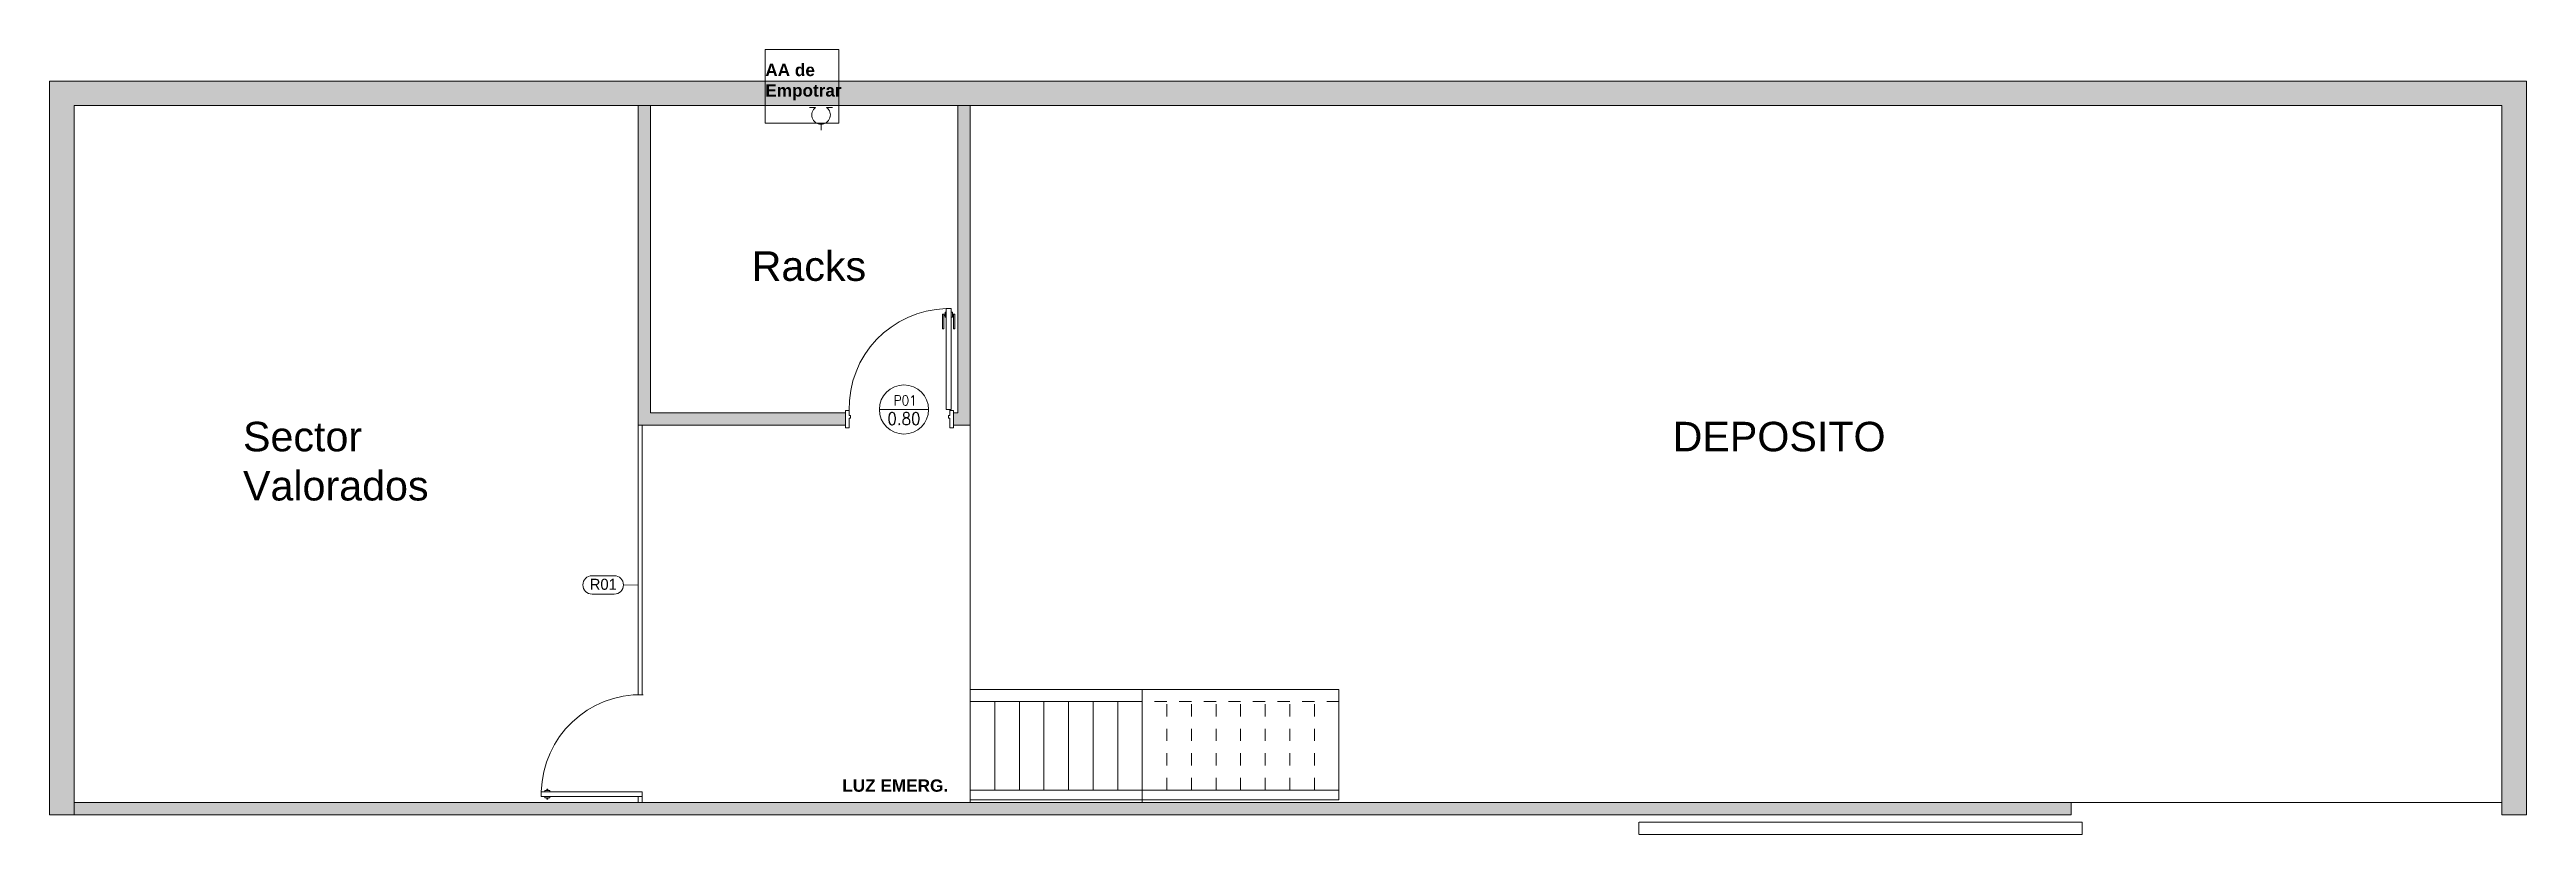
# Model space of a CAD drawing. Header units: millimetres. Extents: x 155.5 to 175.6, y 131.5 to 137.9.
import ezdxf
from ezdxf.enums import TextEntityAlignment as Align

# ---------------------------------------------------------------- set-up
doc = ezdxf.new("R2010")
doc.units = ezdxf.units.MM
doc.linetypes.add('HIDDEN', pattern=[0.375, 0.25, -0.125])
doc.layers.add('00 Muro ext.', color=7, linetype='Continuous', lineweight=15)
doc.styles.add('BEEME', font='GOTHIC.TTF', dxfattribs={"height": 0.09})
doc.styles.add('Century', font='GOTHIC.TTF')
doc.styles.add('IRI-OCASA-Layout R 9$0$Standard', font='arial.ttf')
doc.styles.add('ROMANS', font='ROMANS.shx', dxfattribs={"width": 0.8})
doc.styles.get("Standard").update_dxf_attribs({"font": 'txt.shx'})

# ---------------------------------------------------------------- blocks, each defined once
blk = doc.blocks.new('*U9')
at = {"color": 0}
for p, q in [((-0.069989, 0.869622), (-0.079989, 0.869622)), ((-0.069989, 0.860356), (-0.079989, 0.860356)), ((-0.009989, 0.869622), (0.000011, 0.869622)), ((-0.009989, 0.860356), (0.000011, 0.860356))]:
    blk.add_line(p, q, dxfattribs=at)
for points in [[(-0.079989, 0.869622), (-0.079989, 0.749622), (-0.089989, 0.749622), (-0.089989, 0.869622), (-0.079989, 0.869622)], [(-0.059989, 0.884989), (-0.069989, 0.884989), (-0.069989, 0.844989), (-0.059989, 0.844989), (-0.059989, 0.884989)], [(-0.019989, 0.884989), (-0.009989, 0.884989), (-0.009989, 0.844989), (-0.019989, 0.844989), (-0.019989, 0.884989)], [(0.000011, 0.869622), (0.000011, 0.749622), (0.010011, 0.749622), (0.010011, 0.869622), (0.000011, 0.869622)]]:
    blk.add_lwpolyline(points, dxfattribs=at)
blk.add_lwpolyline([(-0.059989, 0.914989), (-0.059989, 0.094989), (-0.019989, 0.094989), (-0.019989, 0.914989), (-0.059989, 0.914989)])
for points in [[(-0.88, 0.085), (-0.85, 0.085), (-0.85, 0.045), (-0.838, 0.045), (-0.838, 0.025), (-0.85, 0.025), (-0.85, -0.055), (-0.88, -0.055)], [(0, 0.085), (-0.03, 0.085), (-0.03, 0.045), (-0.042, 0.045), (-0.042, 0.025), (-0.03, 0.025), (-0.03, -0.055), (0, -0.055)]]:
    blk.add_lwpolyline(points, close=True)
blk.add_circle((-0.025, 0.089989), 0.005, dxfattribs=at)
blk.add_arc((-0.039989, 0.104978), 0.810258, 91.414404, 181.412841, dxfattribs=at)
blk = doc.blocks.new('Ref-carp-50')
blk.add_line((-0.2, 0), (0.2, 0))
blk.add_circle((0, 0), 0.2)
at = {"style": 'Century'}
for tag, p in [('P01', (0, 0.075)), ('0.00', (0, -0.075))]:
    blk.add_attdef(tag, text='', height=0.1, dxfattribs=at).set_placement(p, align=Align.MIDDLE_CENTER)
blk = doc.blocks.new('REFERENCIA DE MURO')
blk.add_lwpolyline([(-0.305, -0.075, -1), (-0.305, 0.075, 1), (-0.305, -0.075), (-0.125, -0.075, 1), (-0.125, 0.075), (-0.305, 0.075)], format="xyb")
at = {"const_width": 0.005}
blk.add_lwpolyline([(-0.05, 0), (0.07, 0)], dxfattribs=at)
at = {"style": 'BEEME'}
blk.add_attdef('M00', text='', height=0.09, dxfattribs=at).set_placement((-0.215, -0.039817), align=Align.CENTER)
blk = doc.blocks.new('*U14')
for p, q in [((-55.715298, 12.827221), (-55.619137, 12.827221)), ((-55.529075, 12.553816), (-55.52908, 12.458911)), ((-55.342851, 12.827221), (-55.439013, 12.827221))]:
    blk.add_line(p, q)
blk.add_arc((-55.529075, 12.705352), 0.151536, 126.464668, 53.535332)

msp = doc.modelspace()

# ---------------------------------------------------------------- hatches: boundary and pattern name
at = {"layer": '00 Muro ext.'}
h = msp.add_hatch(color=256, dxfattribs=at)
h.dxf.hatch_style = 1
h.paths.add_polyline_path([(155.668, 137.439), (161.89, 137.439), (161.89, 137.639), (155.468, 137.639), (155.468, 131.669), (155.668, 131.669)])
h.paths.add_polyline_path([(161.255, 137.458), (161.928, 137.458), (161.928, 137.831), (161.255, 137.831)], flags=9)
h = msp.add_hatch(color=256, dxfattribs=at)
h.dxf.hatch_style = 1
h.paths.add_polyline_path([(175.618, 137.639), (161.89, 137.639), (161.89, 137.439), (175.418, 137.439), (175.418, 131.669), (175.618, 131.669)])
h.paths.add_polyline_path([(160.358, 137.439), (160.258, 137.439), (160.258, 134.839), (161.943, 134.839), (161.943, 134.939), (160.358, 134.939)])
h.paths.add_polyline_path([(162.958, 137.439), (162.858, 137.439), (162.858, 134.939), (162.823, 134.939), (162.823, 134.839), (162.958, 134.839)], flags=17)
h.paths.add_polyline_path([(171.913, 131.769), (155.668, 131.769), (155.668, 131.669), (171.913, 131.669)])

# ---------------------------------------------------------------- linework, layer by layer
at = {"layer": '00 Muro ext.', "ltscale": 0.05}
for p, q in [((155.468, 137.639), (175.618, 137.639)), ((155.468, 131.669), (155.468, 137.639)), ((175.618, 137.639), (175.618, 131.669)), ((155.668, 131.669), (155.668, 137.439)), ((155.668, 137.439), (175.418, 137.439)), ((160.258, 134.839), (160.258, 137.439)), ((160.358, 134.939), (160.358, 137.439)), ((162.858, 137.439), (162.858, 134.939)), ((162.958, 137.439), (162.958, 134.839)), ((162.958, 131.769), (162.958, 137.439)), ((175.418, 137.439), (175.418, 131.669)), ((161.943, 134.839), (160.258, 134.839)), ((160.258, 134.839), (160.258, 132.646)), ((160.288, 134.839), (160.288, 132.646)), ((161.943, 134.939), (160.358, 134.939)), ((162.858, 134.939), (162.823, 134.939)), ((162.958, 134.839), (162.823, 134.839)), ((162.958, 132.689), (165.958, 132.689)), ((162.958, 131.769), (162.958, 132.689)), ((162.958, 132.689), (164.358, 132.689)), ((162.958, 131.769), (162.958, 132.689)), ((162.958, 132.589), (164.358, 132.589)), ((163.158, 131.869), (163.158, 132.589)), ((163.358, 131.869), (163.358, 132.589)), ((163.558, 131.869), (163.558, 132.589)), ((163.758, 131.869), (163.758, 132.589)), ((163.958, 131.869), (163.958, 132.589)), ((164.158, 131.869), (164.158, 132.589)), ((164.358, 132.689), (164.358, 131.769)), ((164.358, 131.869), (164.358, 132.589)), ((165.958, 132.589), (165.958, 132.689)), ((159.514, 131.876), (159.523, 131.876)), ((159.514, 131.796), (159.523, 131.796)), ((160.258, 131.816), (160.258, 131.769)), ((160.288, 131.856), (160.288, 131.769)), ((162.958, 131.869), (165.958, 131.869)), ((162.958, 131.789), (165.958, 131.789)), ((165.958, 131.789), (165.958, 131.869)), ((155.668, 131.769), (171.913, 131.769)), ((155.668, 131.669), (171.913, 131.669)), ((162.958, 131.769), (171.913, 131.769)), ((164.358, 131.769), (162.958, 131.769)), ((168.396, 131.508), (168.396, 131.608)), ((168.4, 131.608), (172.005, 131.608)), ((171.913, 131.769), (171.913, 131.669)), ((171.913, 131.769), (175.418, 131.769)), ((172.005, 131.508), (172.005, 131.608)), ((175.418, 131.669), (175.618, 131.669)), ((168.4, 131.508), (172.005, 131.508))]:
    msp.add_line(p, q, dxfattribs=at)
at = {"layer": '00 Muro ext.', "linetype": 'HIDDEN', "ltscale": 0.05}
for p, q in [((164.358, 132.689), (165.958, 132.689)), ((165.958, 132.589), (164.358, 132.589)), ((164.558, 131.869), (164.558, 132.589)), ((164.758, 131.869), (164.758, 132.589)), ((164.958, 131.869), (164.958, 132.589)), ((165.158, 131.869), (165.158, 132.589)), ((165.358, 131.869), (165.358, 132.589)), ((165.558, 131.869), (165.558, 132.589)), ((165.758, 131.869), (165.758, 132.589)), ((165.958, 132.689), (165.958, 132.589)), ((165.958, 131.869), (164.358, 131.869)), ((164.358, 131.789), (165.958, 131.789)), ((165.958, 131.789), (165.958, 131.869))]:
    msp.add_line(p, q, dxfattribs=at)
at = {"layer": '00 Muro ext.', "color": 0}
for p, q in [((159.514, 131.866), (159.514, 131.876)), ((159.514, 131.806), (159.514, 131.796)), ((159.523, 131.866), (159.523, 131.876)), ((159.523, 131.806), (159.523, 131.796))]:
    msp.add_line(p, q, dxfattribs=at)
at = {"layer": '00 Muro ext.', "ltscale": 0.05}
msp.add_lwpolyline([(161.29, 137.895), (161.89, 137.895), (161.89, 137.295), (161.29, 137.295), (161.29, 137.895)], dxfattribs=at)
at = {"layer": '00 Muro ext.'}
for points in [[(155.668, 131.669), (155.468, 131.669), (155.468, 137.639), (161.89, 137.639), (161.89, 137.439), (155.668, 137.439), (155.668, 131.669)], [(159.468, 131.856), (160.288, 131.856), (160.288, 131.816), (159.468, 131.816), (159.468, 131.856)], [(155.468, 131.669), (155.668, 131.669)]]:
    msp.add_lwpolyline(points, dxfattribs=at)
msp.add_lwpolyline([(162.958, 132.689), (165.958, 132.689), (165.958, 131.789), (162.958, 131.789)], close=True, dxfattribs=at)
at = {"layer": '00 Muro ext.', "color": 0}
for points in [[(159.498, 131.856), (159.498, 131.866), (159.538, 131.866), (159.538, 131.856), (159.498, 131.856)], [(159.498, 131.816), (159.498, 131.806), (159.538, 131.806), (159.538, 131.816), (159.498, 131.816)]]:
    msp.add_lwpolyline(points, dxfattribs=at)
msp.add_arc((160.278, 131.836), 0.81, 88.5872, 178.5856, dxfattribs=at)

# ---------------------------------------------------------------- block references
at = {"layer": '00 Muro ext.', "xscale": -0.5, "yscale": 0.5, "zscale": 0.5}
msp.add_blockref('*U14', (133.98, 131.011), dxfattribs=at)
at = {"layer": '00 Muro ext.', "ltscale": 0.05}
msp.add_blockref('*U9', (162.823, 134.872), dxfattribs=at)
at = {"layer": '00 Muro ext.'}
ref = msp.add_blockref('Ref-carp-50', (162.419, 134.966), dxfattribs=at)
ref.add_attrib('P01', 'P01', dxfattribs={"layer": '0', "height": 0.08, "style": 'ROMANS', "width": 0.9}).set_placement((162.429, 135.04), align=Align.MIDDLE_CENTER)
ref.add_attrib('0.00', '0.80', dxfattribs={"layer": '0', "height": 0.1, "style": 'ROMANS', "width": 0.9}).set_placement((162.419, 134.891), align=Align.MIDDLE_CENTER)
ref = msp.add_blockref('REFERENCIA DE MURO', (160.187, 133.539), dxfattribs=at)
ref.add_attrib('M00', 'R01', dxfattribs={"layer": '0', "height": 0.09, "style": 'BEEME'}).set_placement((159.973, 133.499), align=Align.CENTER)

# ---------------------------------------------------------------- texts
at = {"layer": '00 Muro ext.', "ltscale": 0.05, "char_height": 0.1, "attachment_point": 1}
for s, width, heights, insert in [('{\\fArial|b1|i0|c0|p34;AA de \\PEmpotrar}', 1.62813, [0.309], (161.291, 137.779)), ('\\pxt7;{\\fArial|b1|i0|c0|p34;LUZ EMERG.}', 0.85284, [0], (161.917, 131.956))]:
    msp.add_mtext_dynamic_manual_height_columns(s, width=width, gutter_width=12.5, heights=heights, dxfattribs=dict(at, insert=insert))
at = {"layer": '00 Muro ext.', "char_height": 0.24, "attachment_point": 1, "style": 'IRI-OCASA-Layout R 9$0$Standard'}
for s, insert in [('\\pi0.9968;Racks', (160.183, 136.253, 0)), ('\\pxql;Sector \\PValorados', (157.042, 134.866, 0)), ('\\pxql;DEPOSITO', (168.672, 134.866, 0))]:
    msp.add_mtext_dynamic_manual_height_columns(s, width=2.88583, gutter_width=12.5, heights=[0], dxfattribs=dict(at, insert=insert))

doc.saveas('drawing.dxf')
